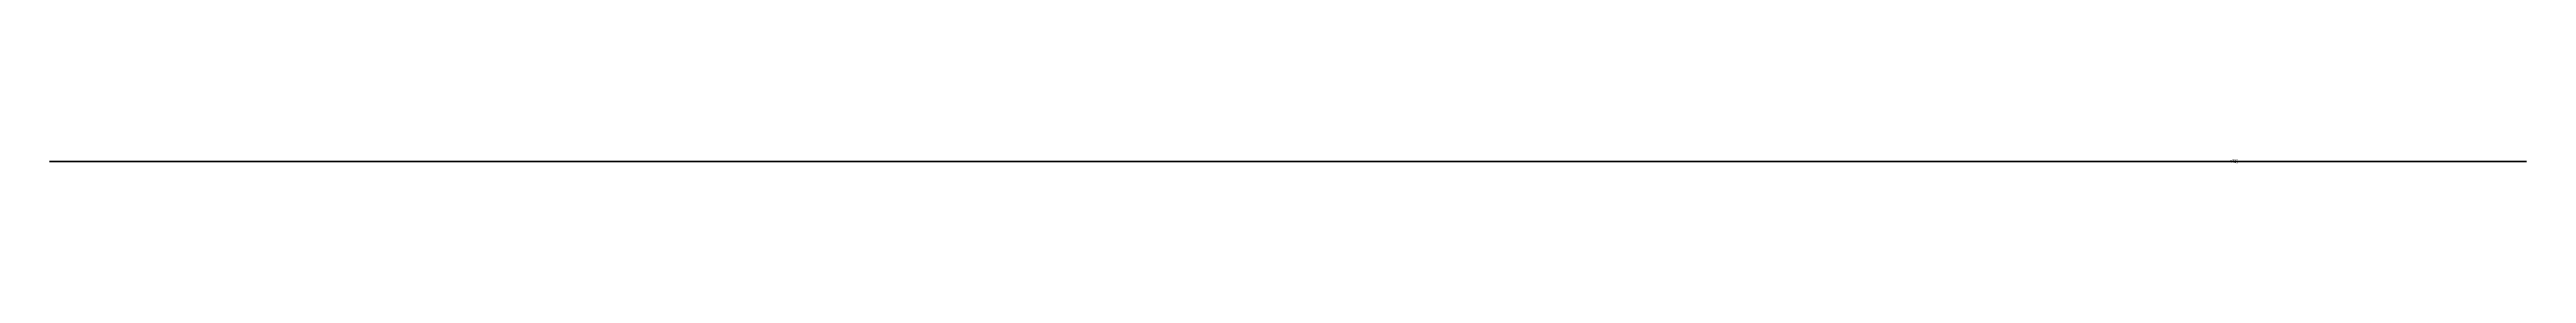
# Model space of a CAD drawing. Header units: millimetres. Extents: x -46169 to 174149, y -86316 to 18123.
# Drawn here: x 101961 to 105427, y -65261 to -65255 of the extents above; entities that cross this region are included whole.
import ezdxf

# ---------------------------------------------------------------- set-up
doc = ezdxf.new("R2010")
doc.units = ezdxf.units.MM
doc.header["$MEASUREMENT"] = 0
doc.layers.add('A04_A04_1_0_Pen_No__6', color=7, linetype='Continuous', lineweight=35)
doc.layers.add('A04_A04_1_A-35-M_FFE_Sanitary_Pen_No__25', color=7, linetype='Continuous', lineweight=50, true_color=0x2a2a2a)
doc.styles.add('GENERATED_STYLE_1', font='')
doc.styles.get('GENERATED_STYLE_1').set_extended_font_data('Swis721 BT')

msp = doc.modelspace()

# ---------------------------------------------------------------- linework, layer by layer
at = {"layer": 'A04_A04_1_A-35-M_FFE_Sanitary_Pen_No__25', "linetype": 'Continuous'}
for p, q in [((101961.1, -65257.9), (105023.1, -65257.9)), ((105027.1, -65257.9), (105023.1, -65257.9)), ((105027.1, -65257.9), (105227.1, -65257.9)), ((105327.1, -65257.9), (105227.1, -65257.9)), ((105427.1, -65257.9), (105327.1, -65257.9))]:
    msp.add_line(p, q, dxfattribs=at)

# ---------------------------------------------------------------- texts
at = {"layer": 'A04_A04_1_0_Pen_No__6', "linetype": 'Continuous', "char_height": 2, "attachment_point": 1, "style": 'GENERATED_STYLE_1'}
for s, insert in [('\\A1;{\\fSwis721 BT|b0|i0|c0|p34;+24.987}', (105012.8, -65255.1)), ('\\A1;{\\fSwis721 BT|b0|i0|c0|p34;5 Story}', (105014.2, -65258.2))]:
    msp.add_mtext(s, dxfattribs=dict(at, insert=insert))

doc.saveas('drawing.dxf')
